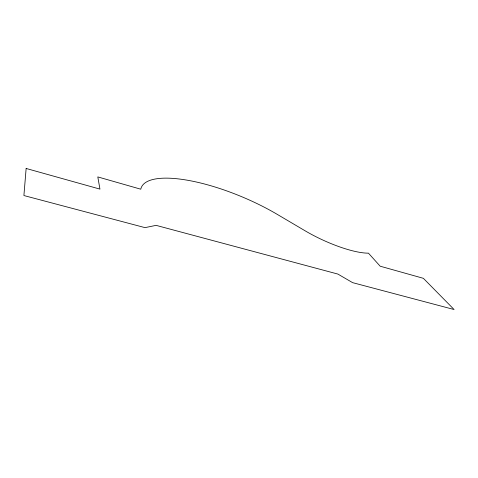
<?xml version="1.0" encoding="UTF-8"?>
<svg xmlns="http://www.w3.org/2000/svg" width="478" height="478" viewBox="0 0 478 478"><rect width="100%" height="100%" fill="white"/><g stroke="black" fill="none" stroke-linecap="round" stroke-linejoin="round"><path stroke-width="0.72" d="M26.141 168.465L23.9 195.544L144.983 227.63L156.091 225.359L337.862 274.067L352.615 282.647L454.1 309.535L423.371 278.321L380.183 266.21L368.442 253.161A54.737 14.286 25 0 1 304.97 230.719L277.198 214.341A97.446 30.508 22.9 0 0 140.777 189.204L97.805 176.914L99.95 189.109L26.141 168.465"/></g></svg>
